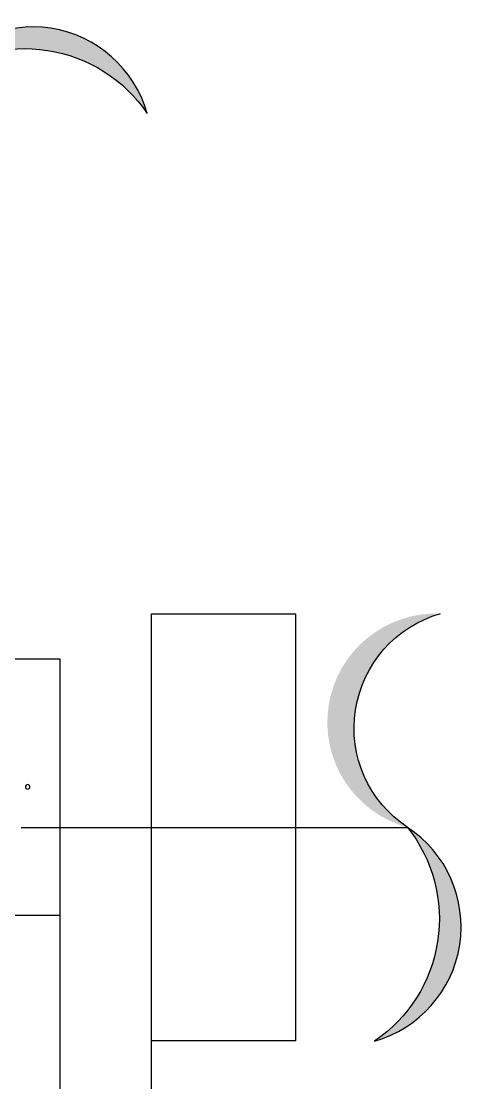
# Model space of a CAD drawing. Header units: millimetres. Extents: x 8533 to 164433, y 5768 to 115327.
# Drawn here: x 49552 to 49961, y 26839 to 27814 of the extents above; entities that cross this region are included whole.
import ezdxf

# ---------------------------------------------------------------- set-up
doc = ezdxf.new("R2010")
doc.units = ezdxf.units.MM
doc.header["$LTSCALE"] = 250
doc.linetypes.add('HIDDENX2', pattern=[19.05, 12.7, -6.35])
for name, color, linetype in [('05_G-ENP_치수', 1, 'Continuous'), ('G-ENP 인버터 판넬', 255, 'Continuous'), ('전실제연_인버터', 3, 'Continuous')]:
    doc.layers.add(name, color=color, linetype=linetype)
doc.layers.add('10_G-ENP_매립관', color=80, linetype='HIDDENX2', lineweight=30)

# ---------------------------------------------------------------- blocks, each defined once
blk = doc.blocks.new('240808_벽부형 인버터')
at = {"layer": 'G-ENP 인버터 판넬'}
for p, q in [((504.7, 1009.4), (-504.7, 1009.4)), ((-504.7, 1009.4), (-504.7, -1009.4)), ((504.7, 672.9), (-504.7, 672.9))]:
    blk.add_line(p, q, dxfattribs=at)
blk.add_circle((-462.7, 841.2), 2.94, dxfattribs=at)
blk = doc.blocks.new('G-ENP 물결')
at = {"layer": '10_G-ENP_매립관', "linetype": 'ByBlock'}
h = blk.add_hatch(color=256, dxfattribs=at)
h.paths.add_polyline_path([(61.5, -398.8, -0.641696), (0, 0, 0.892931)])
h.paths.add_polyline_path([(0, 0, 0.641696), (-61.5, 398.8, -0.435564)])
blk.add_lwpolyline([(-61.5, 398.8, -0.641696), (0, 0, 0.641696), (61.5, -398.8, 0.641696)], format="xyb", dxfattribs=at)
blk.add_arc((-216.2, 170.8), 275.5, 321.6941, 55.8389, dxfattribs=at)

msp = doc.modelspace()

# ---------------------------------------------------------------- linework, layer by layer
at = {"layer": '05_G-ENP_치수', "ltscale": 0.5, "elevation": 0}
msp.add_lwpolyline([(49954.03, 26364.38), (49671.77, 26364.38), (49671.77, 27269.38), (49804.03, 27269.38), (49804.03, 26877.38), (49671.77, 26877.38)], dxfattribs=at)
at = {"layer": '전실제연_인버터'}
msp.add_line((49552, 27073.38), (49906.89, 27073.38), dxfattribs=at)

# ---------------------------------------------------------------- block references
at = {"layer": '10_G-ENP_매립관', "linetype": 'ByBlock', "xscale": -0.4923664550667192, "yscale": 0.4923664550667192, "zscale": 0.4923664550667192}
for p, rotation in [((49471.39, 27759.41), 270), ((49906.89, 27073.38), 180)]:
    msp.add_blockref('G-ENP 물결', p, dxfattribs=dict(at, rotation=rotation))
at = {"layer": 'G-ENP 인버터 판넬', "xscale": -0.7, "yscale": 0.7, "zscale": 0.7}
msp.add_blockref('240808_벽부형 인버터', (49234.03, 26521.71), dxfattribs=at)

doc.saveas('drawing.dxf')
